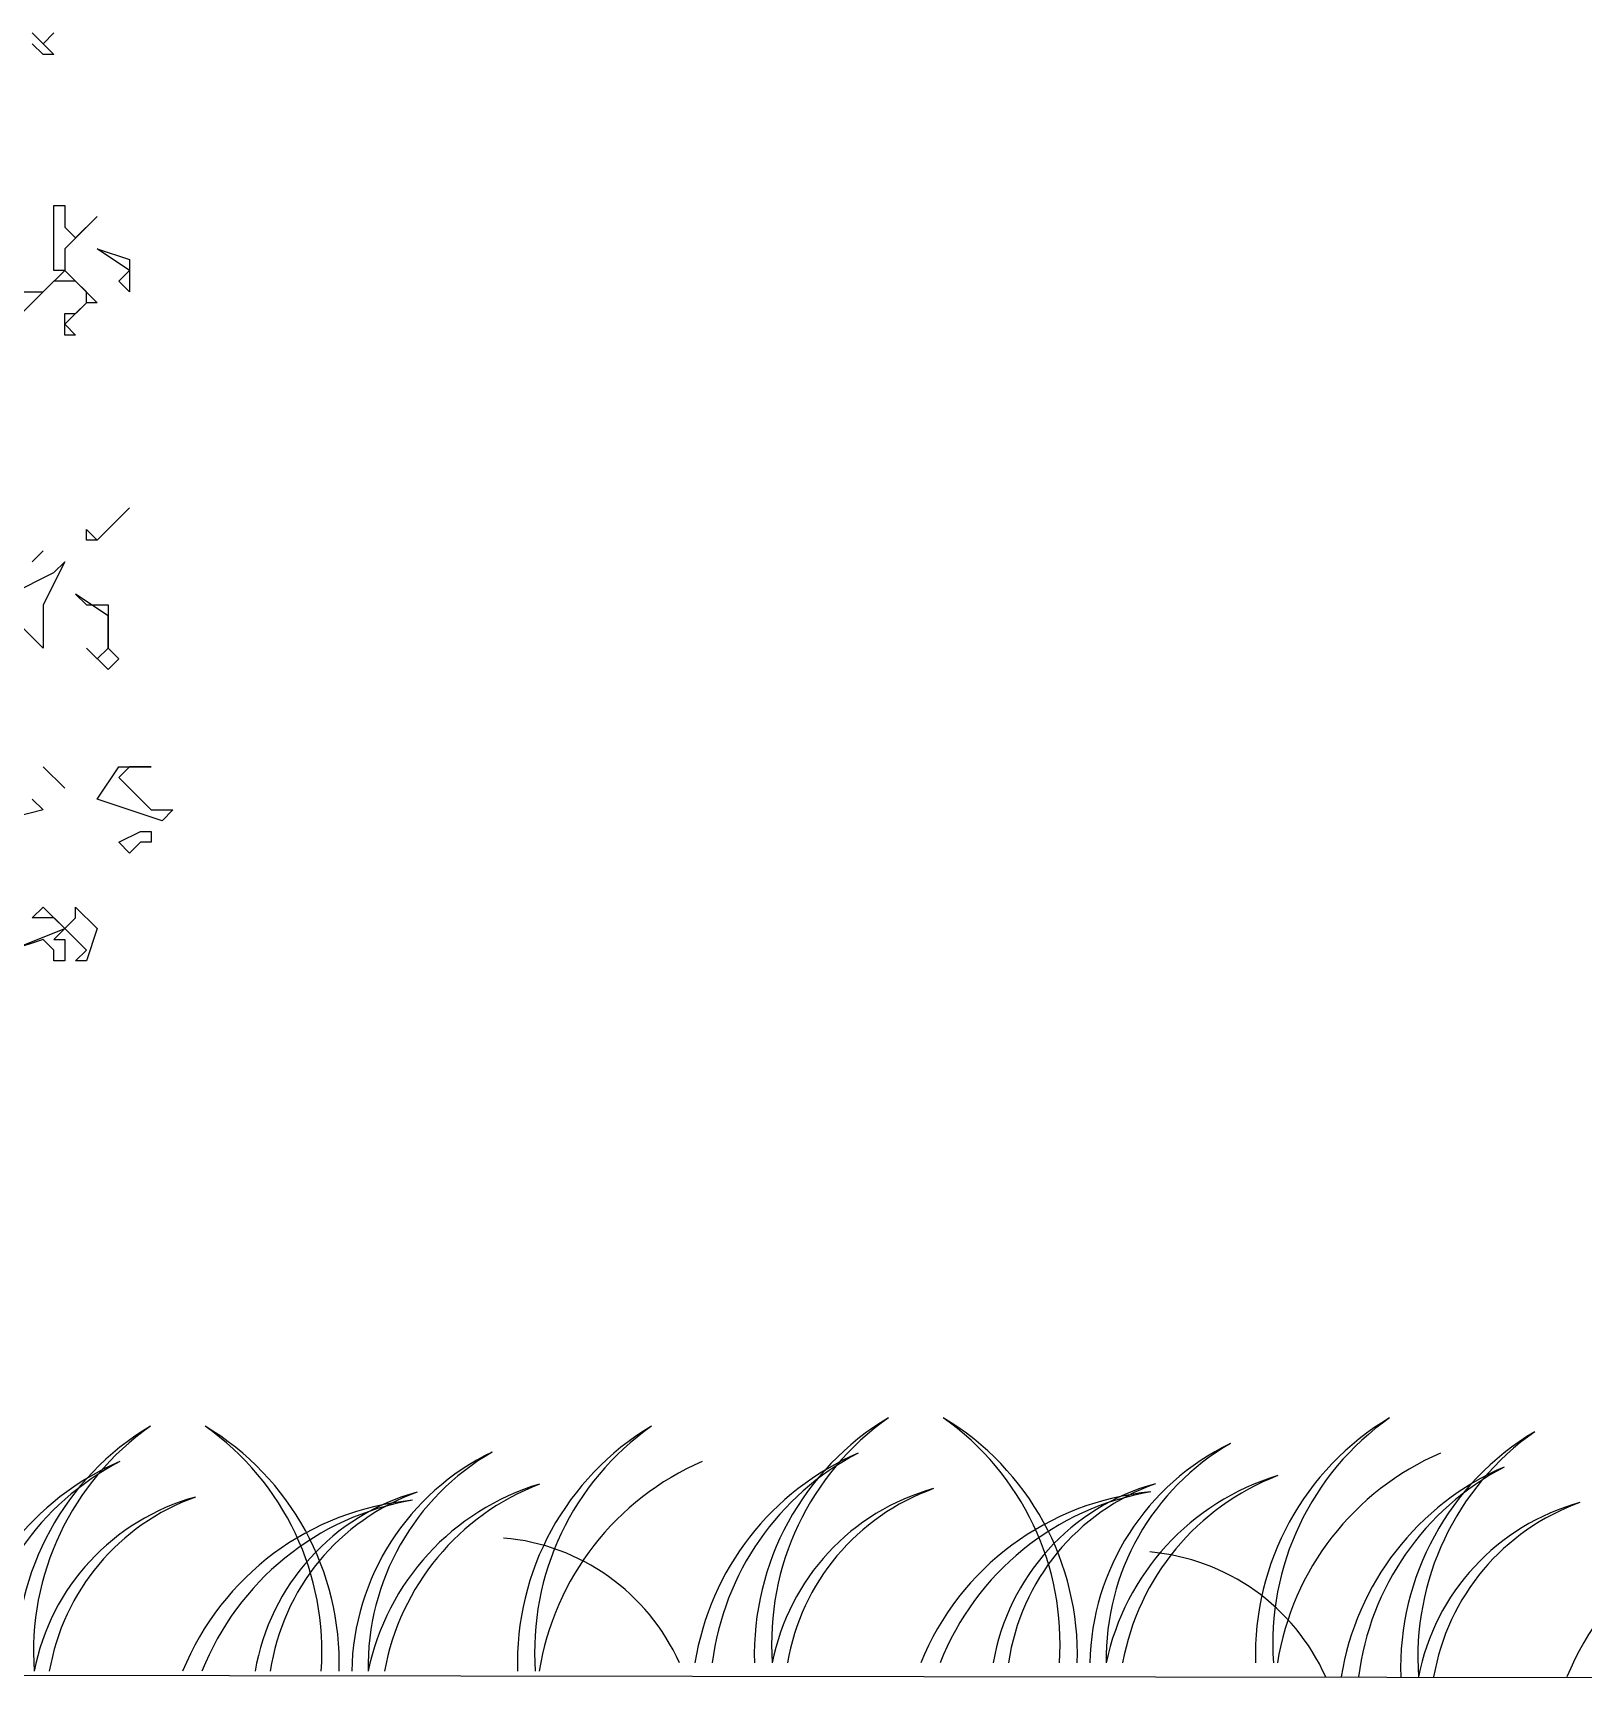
# Model space of a CAD drawing. Header units: millimetres. Extents: x 3633 to 4629, y 3430 to 3787.
# Drawn here: x 4040.99 to 4048.03, y 3463.43 to 3470.9 of the extents above; entities that cross this region are included whole.
import ezdxf

# ---------------------------------------------------------------- set-up
doc = ezdxf.new("R2010")
doc.units = ezdxf.units.MM

# ---------------------------------------------------------------- blocks, each defined once
blk = doc.blocks.new('Pine 3 Elev_133')
at = {"color": 0}
for p, q in [((2814.8, 2994.3), (2834.8, 2974.3)), ((2834.8, 2974.3), (2854.8, 2994.3)), ((2854.8, 2994.3), (2834.8, 2974.3)), ((2834.8, 2954.4), (2814.8, 2974.3)), ((2834.8, 2974.3), (2854.8, 2954.4)), ((2854.8, 2954.4), (2834.8, 2954.4)), ((2854.8, 2555.1), (2854.8, 2674.9)), ((2854.8, 2674.9), (2874.8, 2674.9)), ((2874.8, 2674.9), (2874.8, 2635)), ((2934.8, 2654.9), (2874.8, 2595.1)), ((2894.8, 2615), (2934.8, 2654.9)), ((2874.8, 2635), (2894.8, 2615)), ((2874.8, 2595.1), (2874.8, 2555.1)), ((2994.8, 2555.1), (2934.8, 2595.1)), ((2934.8, 2595.1), (2994.8, 2575.1)), ((2994.8, 2575.1), (2994.8, 2515.2)), ((2834.8, 2515.2), (2874.8, 2555.1)), ((2854.8, 2535.2), (2834.8, 2515.2)), ((2874.8, 2555.1), (2854.8, 2555.1)), ((2894.8, 2535.2), (2854.8, 2535.2)), ((2874.8, 2555.1), (2934.8, 2495.2)), ((2914.8, 2515.2), (2894.8, 2535.2)), ((2974.8, 2535.2), (2994.8, 2555.1)), ((2994.8, 2515.2), (2974.8, 2535.2)), ((2834.8, 2515.2), (2734.8, 2415.4)), ((2794.8, 2515.2), (2834.8, 2515.2)), ((2914.8, 2495.2), (2914.8, 2515.2)), ((2914.8, 2495.2), (2874.8, 2455.3)), ((2874.8, 2435.4), (2874.8, 2475.3)), ((2874.8, 2475.3), (2894.8, 2475.3)), ((2894.8, 2475.3), (2914.8, 2495.2)), ((2934.8, 2495.2), (2914.8, 2495.2)), ((2874.8, 2455.3), (2894.8, 2435.4)), ((2894.8, 2435.4), (2874.8, 2435.4)), ((2934.8, 2056.1), (2994.8, 2116)), ((2994.8, 2116), (2934.8, 2056.1)), ((2914.8, 2056.1), (2914.8, 2076)), ((2914.8, 2076), (2934.8, 2056.1)), ((2934.8, 2056.1), (2914.8, 2056.1)), ((2814.8, 2016.2), (2834.8, 2036.1)), ((2834.8, 2036.1), (2814.8, 2016.2)), ((2874.8, 2016.2), (2834.8, 1936.3)), ((2854.8, 1996.2), (2874.8, 2016.2)), ((2774.8, 1956.3), (2854.8, 1996.2)), ((2954.8, 1916.3), (2894.8, 1956.3)), ((2894.8, 1956.3), (2914.8, 1936.3)), ((2834.8, 1936.3), (2834.8, 1856.5)), ((2914.8, 1936.3), (2954.8, 1936.3)), ((2954.8, 1936.3), (2954.8, 1856.5)), ((2834.8, 1856.5), (2794.8, 1896.4)), ((2954.8, 1856.5), (2954.8, 1916.3)), ((2954.8, 1816.5), (2914.8, 1856.5)), ((2914.8, 1856.5), (2934.8, 1836.5)), ((2934.8, 1836.5), (2954.8, 1856.5)), ((2954.8, 1856.5), (2974.8, 1836.5)), ((2974.8, 1836.5), (2954.8, 1816.5)), ((2834.8, 1636.9), (2874.8, 1597)), ((2874.8, 1597), (2834.8, 1636.9)), ((2934.8, 1577), (2974.8, 1636.9)), ((2994.8, 1636.9), (2974.8, 1616.9)), ((2974.8, 1636.9), (3034.8, 1636.9)), ((2974.8, 1616.9), (3034.8, 1557)), ((3034.8, 1636.9), (2994.8, 1636.9)), ((2834.8, 1557), (2754.8, 1537.1)), ((2814.8, 1577), (2834.8, 1557)), ((3054.8, 1537.1), (2934.8, 1577)), ((3034.8, 1557), (3074.8, 1557)), ((3074.8, 1557), (3054.8, 1537.1)), ((2974.8, 1497.1), (3014.8, 1517.1)), ((2994.8, 1477.2), (2974.8, 1497.1)), ((3014.8, 1497.1), (2994.8, 1477.2)), ((3014.8, 1517.1), (3034.8, 1517.1)), ((3034.8, 1497.1), (3014.8, 1497.1)), ((3034.8, 1517.1), (3034.8, 1497.1)), ((2814.8, 1357.4), (2834.8, 1377.4)), ((2834.8, 1377.4), (2874.8, 1337.5)), ((2894.8, 1357.4), (2894.8, 1377.4)), ((2894.8, 1377.4), (2934.8, 1337.5)), ((2854.8, 1357.4), (2814.8, 1357.4)), ((2874.8, 1337.5), (2854.8, 1357.4)), ((2874.8, 1337.5), (2894.8, 1357.4)), ((2774.8, 1297.5), (2874.8, 1337.5)), ((2834.8, 1317.5), (2774.8, 1297.5)), ((2854.8, 1297.5), (2834.8, 1317.5)), ((2874.8, 1337.5), (2854.8, 1317.5)), ((2854.8, 1317.5), (2874.8, 1317.5)), ((2914.8, 1297.5), (2874.8, 1337.5)), ((2874.8, 1317.5), (2874.8, 1277.6)), ((2934.8, 1337.5), (2914.8, 1277.6)), ((2854.8, 1277.6), (2854.8, 1297.5)), ((2894.8, 1277.6), (2914.8, 1297.5)), ((2874.8, 1277.6), (2854.8, 1277.6)), ((2914.8, 1277.6), (2894.8, 1277.6))]:
    blk.add_line(p, q, dxfattribs=at)

msp = doc.modelspace()

# ---------------------------------------------------------------- linework, layer by layer
at = {"color": 0}
msp.add_line((4029.6134, 3463.4586), (4049.7599, 3463.4278), dxfattribs=at)
for centre, radius, start, end in [((4045.5171, 3463.5349), 1.2532, 120.91532, 181.7436), ((4045.5956, 3463.586), 1.2532, 125.19754, 184.08204), ((4044.4777, 3463.5349), 1.2532, 358.2564, 59.08468), ((4044.3992, 3463.586), 1.2532, 355.91796, 54.80246), ((4047.7929, 3463.5349), 1.2532, 120.91532, 181.7436), ((4047.8714, 3463.586), 1.2532, 125.19754, 184.08204), ((4042.1651, 3463.4967), 1.2532, 120.91532, 181.7436), ((4042.2436, 3463.5478), 1.2532, 125.19754, 184.08204), ((4041.1257, 3463.4967), 1.2532, 358.2564, 59.08468), ((4041.0472, 3463.5478), 1.2532, 355.91796, 54.80246), ((4044.4409, 3463.4967), 1.2532, 120.91532, 181.7436), ((4044.5194, 3463.5478), 1.2532, 125.19754, 184.08204), ((4048.4517, 3463.4715), 1.2532, 120.91532, 181.7436), ((4048.5302, 3463.5226), 1.2532, 125.19754, 184.08204), ((4043.5632, 3463.4381), 1.1279, 115.70682, 178.95931), ((4043.6377, 3463.4775), 1.1279, 119.98904, 180.95928), ((4045.232, 3463.2992), 1.2532, 113.37164, 170.93), ((4045.3165, 3463.3395), 1.2532, 117.65386, 172.79282), ((4046.9152, 3463.4763), 1.1279, 115.70682, 178.95931), ((4046.9897, 3463.5156), 1.1279, 119.98904, 180.95928), ((4047.8767, 3463.2992), 1.2532, 113.37164, 170.93), ((4041.88, 3463.2611), 1.2532, 113.37164, 170.93), ((4041.9645, 3463.3014), 1.2532, 117.65386, 172.79282), ((4044.5247, 3463.2611), 1.2532, 113.37164, 170.93), ((4048.1666, 3463.2358), 1.2532, 113.37164, 170.93), ((4048.2511, 3463.2761), 1.2532, 117.65386, 172.79282), ((4043.6142, 3463.2289), 1.1279, 106.7576, 168.24844), ((4043.6939, 3463.2562), 1.1279, 111.03982, 169.66132), ((4046.3566, 3463.3244), 1.0226, 105.37875, 170.29766), ((4046.4295, 3463.3474), 1.0226, 109.66097, 171.60273), ((4046.9662, 3463.267), 1.1279, 106.7576, 168.24844), ((4047.0459, 3463.2943), 1.1279, 111.03982, 169.66132), ((4041.9974, 3463.2639), 1.0226, 105.37875, 169.02323), ((4042.0703, 3463.2869), 1.0226, 109.66097, 170.33326), ((4042.8289, 3462.9875), 1.2532, 95.3506, 157.91619), ((4042.9218, 3462.9997), 1.2532, 99.63282, 158.51732), ((4043.0046, 3463.2863), 1.0226, 105.37875, 170.29766), ((4043.0775, 3463.3093), 1.0226, 109.66097, 171.60273), ((4045.3495, 3463.302), 1.0226, 105.37875, 169.02323), ((4045.4223, 3463.325), 1.0226, 109.66097, 170.33326), ((4046.1809, 3463.0256), 1.2532, 95.3506, 157.91619), ((4046.2738, 3463.0378), 1.2532, 99.63282, 158.51732), ((4048.284, 3463.2386), 1.0226, 105.37875, 169.02323), ((4048.3569, 3463.2616), 1.0226, 109.66097, 170.33326), ((4049.1155, 3462.9622), 1.2532, 95.3506, 157.91619), ((4043.042, 3463.1007), 0.9668, 24.1831, 85.0409), ((4045.9766, 3463.0373), 0.9668, 24.1831, 85.0409)]:
    msp.add_arc(centre, radius, start, end, dxfattribs=at)

# ---------------------------------------------------------------- block references
at = {"color": 0, "xscale": 0.002454764377558604, "yscale": 0.002454764377558604, "zscale": 0.002454764377558604}
msp.add_blockref('Pine 3 Elev_133', (4034.0755, 3463.5478), dxfattribs=at)

doc.saveas('drawing.dxf')
